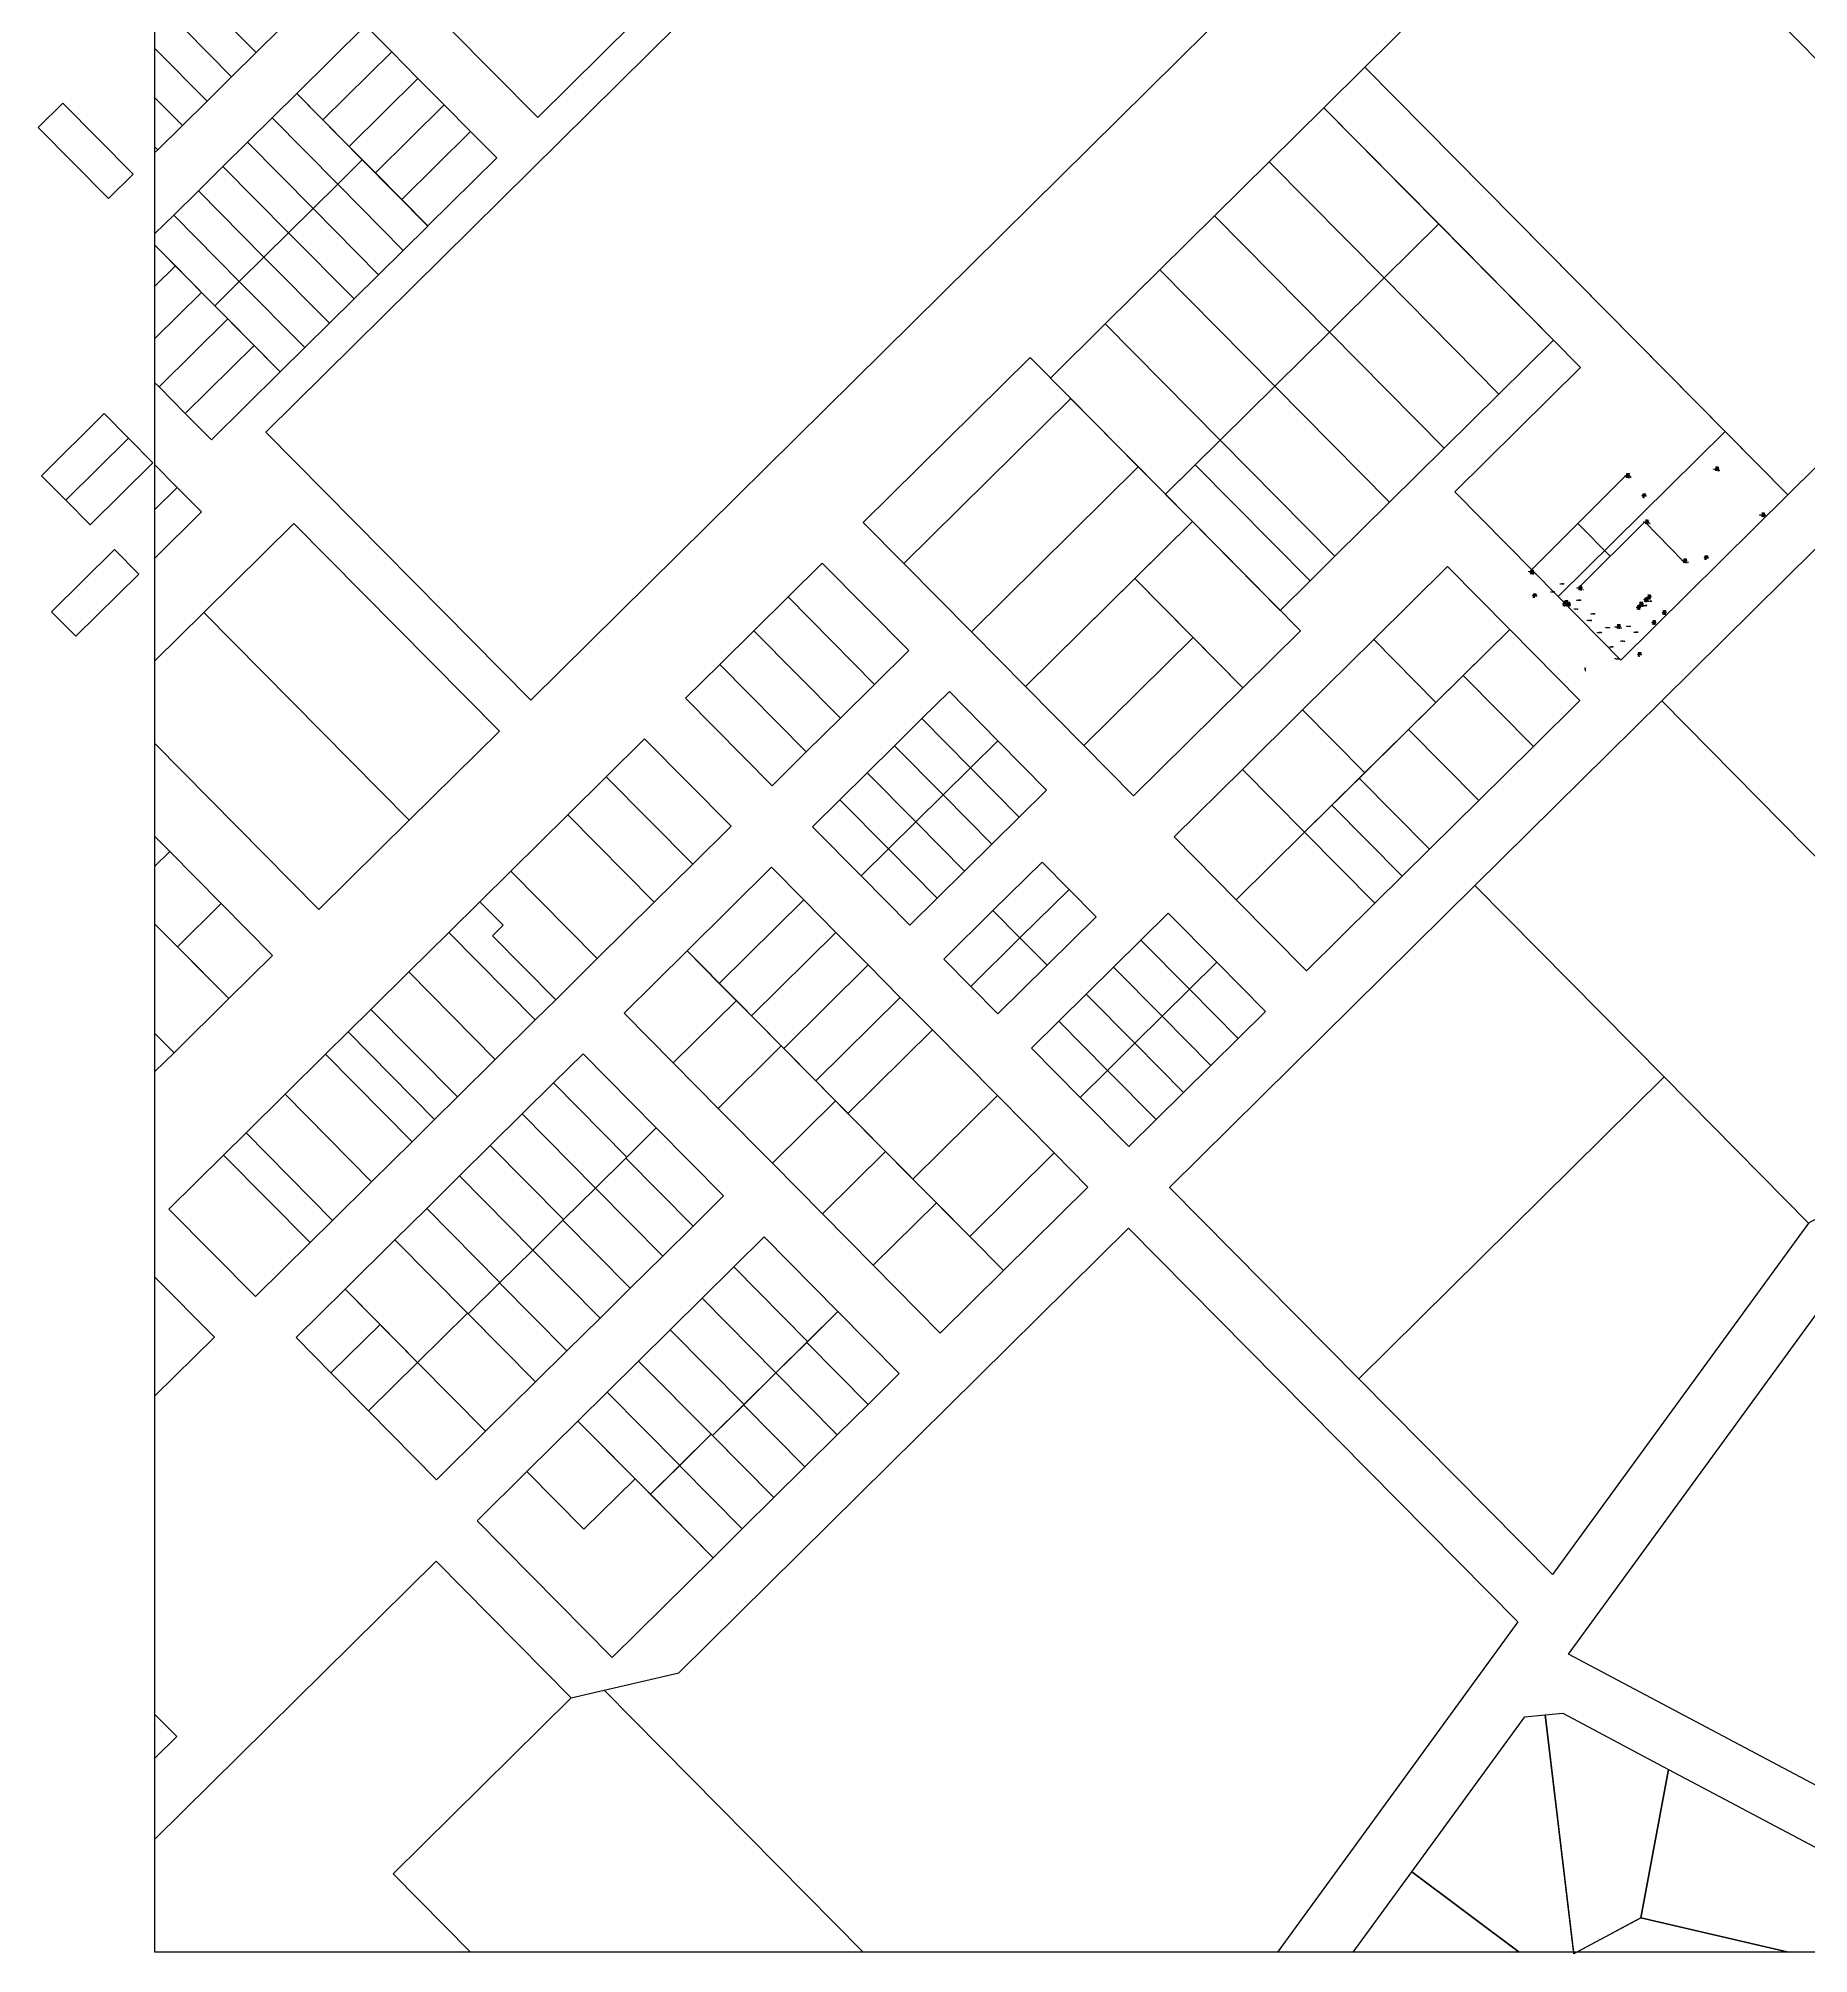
# Model space of a CAD drawing. Header units: metres. Extents: x 5594974 to 5596329, y 6967237 to 6968572.
# Drawn here: x 5595471.2 to 5595931.7, y 6967729.3 to 6968227.6 of the extents above; entities that cross this region are included whole.
import ezdxf

# ---------------------------------------------------------------- set-up
doc = ezdxf.new("R2010")
doc.units = ezdxf.units.M
for name, color, linetype in [('Pto_Ejes', 140, 'Continuous'), ('Pto_Esquineros', 1, 'Continuous'), ('Pto_TN', 1, 'Continuous'), ('V-NODE', 1, 'Continuous'), ('V-NODE-TEXT', 11, 'Continuous'), ('ZZ_Accesos', 1, 'Continuous'), ('zz_catastro_fontana', 7, 'Continuous')]:
    doc.layers.add(name, color=color, linetype=linetype)
doc.styles.get("Standard").update_dxf_attribs({"font": 'simplex.shx'})

# ---------------------------------------------------------------- blocks, each defined once
blk = doc.blocks.new('*U7')
at = {"color": 0, "linetype": 'ByBlock', "lineweight": -2, "transparency": 16777216}
for p, q in [((-0.7, -0.7), (0.7, 0.7)), ((-0.7, 0.7), (0.7, -0.7))]:
    blk.add_line(p, q, dxfattribs=at)

msp = doc.modelspace()

# ---------------------------------------------------------------- linework, layer by layer
at = {"layer": 'ZZ_Accesos'}
msp.add_lwpolyline([(5595501.56, 6968417.01), (5596284.31, 6968417.01), (5596284.31, 6967729.72), (5595501.56, 6967729.72)], close=True, dxfattribs=at)
at = {"layer": 'ZZ_Accesos', "flags": 128}
for points, elevation in [([(5595884.12, 6968113.85), (5595859.19, 6968088.88)], 50.45), ([(5595871.65, 6968101.36), (5595880.12, 6968092.84)], 50.45), ([(5595871.78, 6968084.57), (5595889.09, 6968101.76)], 50.67), ([(5595899.01, 6968091.66), (5595889.09, 6968101.76)], 50.45)]:
    msp.add_lwpolyline(points, dxfattribs=dict(at, elevation=elevation))
at = {"layer": 'zz_catastro_fontana'}
for points in [[(5595599.3, 6968055.43), (5595530.39, 6968125.11), (5595782.83, 6968374.76), (5595851.74, 6968305.08), (5595599.3, 6968055.43)], [(5595876.71, 6968279.84), (5595986.75, 6968168.56), (5595926.31, 6968108.79), (5595816.27, 6968220.07), (5595876.71, 6968279.84)], [(5595600.3, 6968274.41), (5595634.4, 6968239.93), (5595601.11, 6968207.01), (5595567.01, 6968241.49), (5595600.3, 6968274.41)], [(5595509.62, 6968242.4), (5595516.02, 6968248.73), (5595534.3, 6968230.24), (5595527.9, 6968223.91), (5595509.62, 6968242.4)], [(5595503.22, 6968236.07), (5595509.62, 6968242.4), (5595527.9, 6968223.91), (5595521.5, 6968217.58), (5595503.22, 6968236.07)], [(5595538.45, 6968213.25), (5595556.34, 6968230.94), (5595563.16, 6968224.05), (5595545.27, 6968206.36), (5595538.45, 6968213.25)], [(5595545.27, 6968206.36), (5595563.16, 6968224.05), (5595569.98, 6968217.15), (5595552.09, 6968199.46), (5595545.27, 6968206.36)], [(5595866.54, 6968082.38), (5595839.65, 6968109.58), (5595872.4, 6968141.97), (5595805.6, 6968209.52), (5595816.27, 6968220.07), (5595909.96, 6968125.32), (5595866.54, 6968082.38)], [(5595552.09, 6968199.46), (5595569.98, 6968217.15), (5595576.8, 6968210.25), (5595558.91, 6968192.56), (5595552.09, 6968199.46)], [(5595471.22, 6968204.43), (5595477.62, 6968210.76), (5595495.9, 6968192.27), (5595489.5, 6968185.94), (5595471.22, 6968204.43)], [(5595532.05, 6968206.92), (5595538.45, 6968213.25), (5595555.5, 6968196), (5595549.1, 6968189.67), (5595532.05, 6968206.92)], [(5595558.91, 6968192.56), (5595576.8, 6968210.25), (5595583.63, 6968203.36), (5595565.74, 6968185.66), (5595558.91, 6968192.56)], [(5595805.6, 6968209.52), (5595835.49, 6968179.3), (5595821.27, 6968165.24), (5595791.38, 6968195.46), (5595805.6, 6968209.52)], [(5595525.65, 6968200.59), (5595532.05, 6968206.92), (5595549.1, 6968189.67), (5595542.7, 6968183.35), (5595525.65, 6968200.59)], [(5595519.25, 6968194.26), (5595525.65, 6968200.59), (5595542.7, 6968183.35), (5595536.3, 6968177.02), (5595519.25, 6968194.26)], [(5595565.74, 6968185.66), (5595583.63, 6968203.36), (5595590.45, 6968196.46), (5595572.56, 6968178.77), (5595565.74, 6968185.66)], [(5595512.85, 6968187.93), (5595519.25, 6968194.26), (5595536.3, 6968177.02), (5595529.9, 6968170.69), (5595512.85, 6968187.93)], [(5595549.1, 6968189.67), (5595555.5, 6968196), (5595572.55, 6968178.76), (5595566.15, 6968172.43), (5595549.1, 6968189.67)], [(5595791.38, 6968195.46), (5595821.27, 6968165.24), (5595807.05, 6968151.18), (5595777.16, 6968181.4), (5595791.38, 6968195.46)], [(5595542.7, 6968183.35), (5595549.1, 6968189.67), (5595566.15, 6968172.43), (5595559.75, 6968166.1), (5595542.7, 6968183.35)], [(5595506.45, 6968181.6), (5595512.85, 6968187.93), (5595529.9, 6968170.69), (5595523.5, 6968164.36), (5595506.45, 6968181.6)], [(5595536.3, 6968177.02), (5595542.7, 6968183.35), (5595559.75, 6968166.1), (5595553.35, 6968159.78), (5595536.3, 6968177.02)], [(5595777.16, 6968181.4), (5595807.05, 6968151.18), (5595792.82, 6968137.11), (5595762.94, 6968167.33), (5595777.16, 6968181.4)], [(5595835.49, 6968179.3), (5595865.37, 6968149.08), (5595851.15, 6968135.02), (5595821.27, 6968165.24), (5595835.49, 6968179.3)], [(5595529.9, 6968170.69), (5595536.3, 6968177.02), (5595553.35, 6968159.78), (5595546.95, 6968153.45), (5595529.9, 6968170.69)], [(5595523.5, 6968164.36), (5595529.9, 6968170.69), (5595546.95, 6968153.45), (5595540.55, 6968147.12), (5595523.5, 6968164.36)], [(5595517.1, 6968158.03), (5595523.5, 6968164.36), (5595540.55, 6968147.12), (5595534.15, 6968140.79), (5595517.1, 6968158.03)], [(5595762.94, 6968167.33), (5595792.82, 6968137.11), (5595778.6, 6968123.05), (5595748.72, 6968153.27), (5595762.94, 6968167.33)], [(5595821.27, 6968165.24), (5595851.15, 6968135.02), (5595836.93, 6968120.96), (5595807.05, 6968151.18), (5595821.27, 6968165.24)], [(5595502.62, 6968136.89), (5595520.51, 6968154.58), (5595527.33, 6968147.69), (5595509.44, 6968130), (5595502.62, 6968136.89)], [(5596053.55, 6968101.01), (5595949.69, 6967998.3), (5595893.49, 6968055.24), (5595997.3, 6968157.9), (5596053.55, 6968101.01)], [(5595748.72, 6968153.27), (5595778.6, 6968123.05), (5595764.38, 6968108.99), (5595734.5, 6968139.21), (5595748.72, 6968153.27)], [(5595807.05, 6968151.18), (5595836.93, 6968120.96), (5595822.71, 6968106.9), (5595792.82, 6968137.11), (5595807.05, 6968151.18)], [(5595509.44, 6968130), (5595527.33, 6968147.69), (5595534.15, 6968140.79), (5595516.26, 6968123.1), (5595509.44, 6968130)], [(5595729.23, 6968144.54), (5595739.77, 6968133.87), (5595696.35, 6968090.93), (5595685.8, 6968101.6), (5595729.23, 6968144.54)], [(5595792.82, 6968137.11), (5595822.71, 6968106.9), (5595808.49, 6968092.83), (5595778.6, 6968123.05), (5595792.82, 6968137.11)], [(5595472.02, 6968113.8), (5595488.37, 6968129.97), (5595494.7, 6968123.57), (5595478.35, 6968107.4), (5595472.02, 6968113.8)], [(5595739.77, 6968133.87), (5595757.35, 6968116.1), (5595713.93, 6968073.16), (5595696.35, 6968090.93), (5595739.77, 6968133.87)], [(5595909.96, 6968125.32), (5595926.31, 6968108.79), (5595882.89, 6968065.85), (5595866.54, 6968082.38), (5595909.96, 6968125.32)], [(5595478.35, 6968107.4), (5595494.7, 6968123.57), (5595501.03, 6968117.17), (5595484.67, 6968101), (5595478.35, 6968107.4)], [(5595778.6, 6968123.05), (5595808.49, 6968092.83), (5595802.02, 6968086.43), (5595772.13, 6968116.65), (5595778.6, 6968123.05)], [(5595727.99, 6968058.94), (5595713.93, 6968073.16), (5595757.35, 6968116.1), (5595771.41, 6968101.88), (5595727.99, 6968058.94)], [(5595772.13, 6968116.65), (5595802.02, 6968086.43), (5595794.27, 6968078.77), (5595764.38, 6968108.99), (5595772.13, 6968116.65)], [(5595591.15, 6968047.37), (5595567.69, 6968024.17), (5595514.25, 6968078.21), (5595537.71, 6968101.41), (5595591.15, 6968047.37)], [(5595784.56, 6968058.62), (5595756.43, 6968087.06), (5595771.41, 6968101.88), (5595799.54, 6968073.44), (5595784.56, 6968058.62)], [(5595474.65, 6968078.43), (5595491, 6968094.6), (5595497.33, 6968088.2), (5595480.98, 6968072.03), (5595474.65, 6968078.43)], [(5595675.14, 6968091.05), (5595697.64, 6968068.3), (5595688.75, 6968059.51), (5595666.25, 6968082.26), (5595675.14, 6968091.05)], [(5595837.77, 6968090.14), (5595853.94, 6968073.79), (5595834.74, 6968054.81), (5595818.57, 6968071.16), (5595837.77, 6968090.14)], [(5595756.43, 6968087.06), (5595771.62, 6968071.7), (5595743.18, 6968043.58), (5595727.99, 6968058.94), (5595756.43, 6968087.06)], [(5595666.25, 6968082.26), (5595688.75, 6968059.51), (5595679.86, 6968050.72), (5595657.36, 6968073.47), (5595666.25, 6968082.26)], [(5595657.36, 6968073.47), (5595679.86, 6968050.72), (5595670.97, 6968041.93), (5595648.47, 6968064.68), (5595657.36, 6968073.47)], [(5595771.62, 6968071.7), (5595784.56, 6968058.62), (5595756.12, 6968030.49), (5595743.18, 6968043.58), (5595771.62, 6968071.7)], [(5595818.57, 6968071.16), (5595834.74, 6968054.81), (5595816.26, 6968036.52), (5595800.08, 6968052.88), (5595818.57, 6968071.16)], [(5595860.14, 6968043.35), (5595841.85, 6968061.84), (5595853.94, 6968073.79), (5595872.22, 6968055.3), (5595860.14, 6968043.35)], [(5595648.47, 6968064.68), (5595670.97, 6968041.93), (5595662.09, 6968033.14), (5595639.59, 6968055.89), (5595648.47, 6968064.68)], [(5595845.92, 6968029.29), (5595827.63, 6968047.77), (5595841.85, 6968061.84), (5595860.14, 6968043.35), (5595845.92, 6968029.29)], [(5595708.19, 6968057.63), (5595720.84, 6968044.83), (5595713.73, 6968037.8), (5595701.07, 6968050.6), (5595708.19, 6968057.63)], [(5595893.49, 6968055.24), (5595949.69, 6967998.3), (5595994.05, 6967953.44), (5595931.68, 6967919.39), (5595894.1, 6967957.39), (5595844.88, 6968007.17), (5595893.49, 6968055.24)], [(5595701.07, 6968050.6), (5595713.73, 6968037.8), (5595706.62, 6968030.77), (5595693.96, 6968043.57), (5595701.07, 6968050.6)], [(5595800.08, 6968052.88), (5595816.26, 6968036.52), (5595800.61, 6968021.05), (5595784.44, 6968037.41), (5595800.08, 6968052.88)], [(5595618.94, 6968035.47), (5595628.92, 6968045.35), (5595651.42, 6968022.59), (5595641.44, 6968012.72), (5595618.94, 6968035.47)], [(5595720.84, 6968044.83), (5595733.5, 6968032.03), (5595726.39, 6968025), (5595713.73, 6968037.8), (5595720.84, 6968044.83)], [(5595833.12, 6968016.63), (5595814.83, 6968035.12), (5595827.63, 6968047.77), (5595845.92, 6968029.29), (5595833.12, 6968016.63)], [(5595693.96, 6968043.57), (5595706.62, 6968030.77), (5595699.51, 6968023.74), (5595686.85, 6968036.54), (5595693.96, 6968043.57)], [(5595608.95, 6968025.59), (5595618.94, 6968035.47), (5595641.44, 6968012.72), (5595631.45, 6968002.84), (5595608.95, 6968025.59)], [(5595686.85, 6968036.54), (5595699.51, 6968023.74), (5595692.4, 6968016.71), (5595679.74, 6968029.51), (5595686.85, 6968036.54)], [(5595713.73, 6968037.8), (5595726.39, 6968025), (5595719.28, 6968017.97), (5595706.62, 6968030.77), (5595713.73, 6968037.8)], [(5595784.44, 6968037.41), (5595800.61, 6968021.05), (5595782.84, 6968003.48), (5595766.67, 6968019.83), (5595784.44, 6968037.41)], [(5595814.83, 6968035.12), (5595833.12, 6968016.63), (5595826.01, 6968009.6), (5595807.72, 6968028.09), (5595814.83, 6968035.12)], [(5595679.74, 6968029.51), (5595692.4, 6968016.71), (5595685.29, 6968009.68), (5595672.63, 6968022.47), (5595679.74, 6968029.51)], [(5595706.62, 6968030.77), (5595719.28, 6968017.97), (5595712.17, 6968010.94), (5595699.51, 6968023.74), (5595706.62, 6968030.77)], [(5595594.11, 6968010.93), (5595608.95, 6968025.59), (5595631.45, 6968002.84), (5595616.62, 6967988.17), (5595594.11, 6968010.93)], [(5595807.72, 6968028.09), (5595826.01, 6968009.6), (5595818.9, 6968002.57), (5595800.61, 6968021.05), (5595807.72, 6968028.09)], [(5595699.51, 6968023.74), (5595712.17, 6968010.94), (5595705.06, 6968003.91), (5595692.4, 6968016.71), (5595699.51, 6968023.74)], [(5595801.12, 6967984.99), (5595782.84, 6968003.48), (5595800.61, 6968021.05), (5595818.9, 6968002.57), (5595801.12, 6967984.99)], [(5595692.4, 6968016.71), (5595705.06, 6968003.91), (5595697.95, 6967996.88), (5595685.29, 6968009.68), (5595692.4, 6968016.71)], [(5595605.81, 6967977.49), (5595589.35, 6967994.12), (5595592.13, 6967996.87), (5595586.08, 6968002.98), (5595594.11, 6968010.93), (5595616.62, 6967988.17), (5595605.81, 6967977.49)], [(5595661.97, 6968011.93), (5595670.34, 6968003.47), (5595648.36, 6967981.74), (5595640, 6967990.2), (5595661.97, 6968011.93)], [(5595732.33, 6968013.3), (5595739.37, 6968006.19), (5595726.57, 6967993.54), (5595719.54, 6968000.65), (5595732.33, 6968013.3)], [(5595739.37, 6968006.19), (5595746.4, 6967999.08), (5595733.6, 6967986.43), (5595726.57, 6967993.54), (5595739.37, 6968006.19)], [(5595894.1, 6967957.39), (5595814.67, 6967878.85), (5595765.45, 6967928.62), (5595844.88, 6968007.17), (5595894.1, 6967957.39)], [(5595507.4, 6967991.27), (5595518.77, 6968002.52), (5595532.13, 6967989.01), (5595520.76, 6967977.76), (5595507.4, 6967991.27)], [(5595600.48, 6967972.21), (5595577.97, 6967994.96), (5595586.08, 6968002.98), (5595592.13, 6967996.87), (5595589.35, 6967994.12), (5595605.81, 6967977.49), (5595600.48, 6967972.21)], [(5595670.34, 6968003.47), (5595678.7, 6967995), (5595656.73, 6967973.28), (5595648.36, 6967981.74), (5595670.34, 6968003.47)], [(5595719.54, 6968000.65), (5595726.57, 6967993.54), (5595713.77, 6967980.88), (5595706.74, 6967987.99), (5595719.54, 6968000.65)], [(5595765.14, 6968000.04), (5595777.8, 6967987.24), (5595770.69, 6967980.21), (5595758.03, 6967993.01), (5595765.14, 6968000.04)], [(5595567.59, 6967984.7), (5595577.97, 6967994.96), (5595600.48, 6967972.21), (5595590.09, 6967961.95), (5595567.59, 6967984.7)], [(5595678.7, 6967995), (5595687.07, 6967986.54), (5595665.1, 6967964.82), (5595656.73, 6967973.28), (5595678.7, 6967995)], [(5595652.79, 6967977.26), (5595636.37, 6967961.02), (5595623.57, 6967973.96), (5595640, 6967990.2), (5595652.79, 6967977.26)], [(5595726.57, 6967993.54), (5595733.6, 6967986.43), (5595720.8, 6967973.77), (5595713.77, 6967980.88), (5595726.57, 6967993.54)], [(5595758.03, 6967993.01), (5595770.69, 6967980.21), (5595763.58, 6967973.18), (5595750.92, 6967985.98), (5595758.03, 6967993.01)], [(5595557.75, 6967974.96), (5595567.59, 6967984.7), (5595590.09, 6967961.95), (5595580.25, 6967952.21), (5595557.75, 6967974.96)], [(5595687.07, 6967986.54), (5595695.44, 6967978.08), (5595673.47, 6967956.35), (5595665.1, 6967964.82), (5595687.07, 6967986.54)], [(5595750.92, 6967985.98), (5595763.58, 6967973.18), (5595756.47, 6967966.15), (5595743.81, 6967978.94), (5595750.92, 6967985.98)], [(5595777.8, 6967987.24), (5595790.45, 6967974.44), (5595783.34, 6967967.41), (5595770.69, 6967980.21), (5595777.8, 6967987.24)], [(5595770.69, 6967980.21), (5595783.34, 6967967.41), (5595776.23, 6967960.38), (5595763.58, 6967973.18), (5595770.69, 6967980.21)], [(5595551.81, 6967969.09), (5595557.75, 6967974.96), (5595580.25, 6967952.21), (5595574.31, 6967946.34), (5595551.81, 6967969.09)], [(5595664.47, 6967965.46), (5595648.04, 6967949.21), (5595636.37, 6967961.02), (5595652.79, 6967977.26), (5595664.47, 6967965.46)], [(5595695.44, 6967978.08), (5595703.81, 6967969.62), (5595681.83, 6967947.89), (5595673.47, 6967956.35), (5595695.44, 6967978.08)], [(5595743.81, 6967978.94), (5595756.47, 6967966.15), (5595749.36, 6967959.11), (5595736.7, 6967971.91), (5595743.81, 6967978.94)], [(5595703.81, 6967969.62), (5595720.68, 6967952.56), (5595698.71, 6967930.83), (5595681.83, 6967947.89), (5595703.81, 6967969.62)], [(5595736.7, 6967971.91), (5595749.36, 6967959.11), (5595742.25, 6967952.08), (5595729.59, 6967964.88), (5595736.7, 6967971.91)], [(5595763.58, 6967973.18), (5595776.23, 6967960.38), (5595769.12, 6967953.35), (5595756.47, 6967966.15), (5595763.58, 6967973.18)], [(5595545.94, 6967963.29), (5595551.81, 6967969.09), (5595574.31, 6967946.34), (5595568.44, 6967940.53), (5595545.94, 6967963.29)], [(5595678.6, 6967951.16), (5595662.18, 6967934.92), (5595648.04, 6967949.21), (5595664.47, 6967965.46), (5595678.6, 6967951.16)], [(5595756.47, 6967966.15), (5595769.12, 6967953.35), (5595762.01, 6967946.31), (5595749.36, 6967959.11), (5595756.47, 6967966.15)], [(5595535.42, 6967952.88), (5595545.94, 6967963.29), (5595568.44, 6967940.53), (5595557.92, 6967930.13), (5595535.42, 6967952.88)], [(5595605.23, 6967955.82), (5595612.91, 6967963.41), (5595631.96, 6967944.14), (5595624.28, 6967936.55), (5595605.23, 6967955.82)], [(5595605.23, 6967955.82), (5595624.28, 6967936.55), (5595616.14, 6967928.49), (5595597.09, 6967947.76), (5595605.23, 6967955.82)], [(5595749.36, 6967959.11), (5595762.01, 6967946.31), (5595754.9, 6967939.28), (5595742.25, 6967952.08), (5595749.36, 6967959.11)], [(5595931.68, 6967919.39), (5595865.04, 6967827.91), (5595814.67, 6967878.85), (5595894.1, 6967957.39), (5595931.68, 6967919.39)], [(5595525.25, 6967942.83), (5595535.42, 6967952.88), (5595557.92, 6967930.13), (5595547.75, 6967920.07), (5595525.25, 6967942.83)], [(5595675.18, 6967921.77), (5595662.18, 6967934.92), (5595678.6, 6967951.16), (5595691.61, 6967938.01), (5595675.18, 6967921.77)], [(5595720.68, 6967952.56), (5595735.45, 6967937.62), (5595713.48, 6967915.9), (5595698.71, 6967930.83), (5595720.68, 6967952.56)], [(5595597.09, 6967947.76), (5595616.14, 6967928.49), (5595607.82, 6967920.27), (5595588.77, 6967939.54), (5595597.09, 6967947.76)], [(5595519.42, 6967937.06), (5595525.25, 6967942.83), (5595547.75, 6967920.07), (5595541.92, 6967914.31), (5595519.42, 6967937.06)], [(5595631.96, 6967944.14), (5595649.47, 6967926.44), (5595641.54, 6967918.6), (5595624.03, 6967936.3), (5595631.96, 6967944.14)], [(5595505.2, 6967923), (5595519.42, 6967937.06), (5595541.92, 6967914.31), (5595527.7, 6967900.24), (5595505.2, 6967923)], [(5595588.77, 6967939.54), (5595607.82, 6967920.27), (5595599.82, 6967912.36), (5595580.77, 6967931.63), (5595588.77, 6967939.54)], [(5595624.03, 6967936.3), (5595641.54, 6967918.6), (5595633.65, 6967910.79), (5595616.14, 6967928.49), (5595624.03, 6967936.3)], [(5595704.83, 6967924.64), (5595688.4, 6967908.4), (5595675.18, 6967921.77), (5595691.61, 6967938.01), (5595704.83, 6967924.64)], [(5595735.45, 6967937.62), (5595744.24, 6967928.74), (5595722.27, 6967907.01), (5595713.48, 6967915.9), (5595735.45, 6967937.62)], [(5595580.77, 6967931.63), (5595599.82, 6967912.36), (5595591.29, 6967903.92), (5595572.24, 6967923.19), (5595580.77, 6967931.63)], [(5595616.14, 6967928.49), (5595633.65, 6967910.79), (5595625.19, 6967902.42), (5595607.68, 6967920.13), (5595616.14, 6967928.49)], [(5595572.24, 6967923.19), (5595591.29, 6967903.92), (5595583.04, 6967895.76), (5595563.99, 6967915.03), (5595572.24, 6967923.19)], [(5595607.68, 6967920.13), (5595625.19, 6967902.42), (5595617.33, 6967894.65), (5595599.82, 6967912.36), (5595607.68, 6967920.13)], [(5595704.83, 6967924.64), (5595722.27, 6967907.01), (5595705.84, 6967890.77), (5595688.4, 6967908.4), (5595704.83, 6967924.64)], [(5595551.01, 6967902.2), (5595563.99, 6967915.03), (5595582.87, 6967895.94), (5595569.89, 6967883.11), (5595551.01, 6967902.2)], [(5595660.02, 6967915.77), (5595679.21, 6967896.36), (5595671.32, 6967888.55), (5595652.13, 6967907.96), (5595660.02, 6967915.77)], [(5595599.82, 6967912.36), (5595617.33, 6967894.65), (5595608.73, 6967886.14), (5595591.22, 6967903.85), (5595599.82, 6967912.36)], [(5595652.13, 6967907.96), (5595671.32, 6967888.55), (5595663.07, 6967880.4), (5595643.88, 6967899.81), (5595652.13, 6967907.96)], [(5595551.01, 6967902.2), (5595560.11, 6967893), (5595547.35, 6967880.38), (5595538.25, 6967889.58), (5595551.01, 6967902.2)], [(5595591.22, 6967903.85), (5595608.73, 6967886.14), (5595600.55, 6967878.06), (5595583.04, 6967895.76), (5595591.22, 6967903.85)], [(5595643.88, 6967899.81), (5595663.07, 6967880.4), (5595654.79, 6967872.21), (5595635.59, 6967891.62), (5595643.88, 6967899.81)], [(5595869.23, 6967807.19), (5595939.89, 6967904.18), (5595960.01, 6967889.52), (5595994.53, 6967793.72), (5595972.59, 6967752.38), (5595869.23, 6967807.19)], [(5595600.55, 6967878.06), (5595587.58, 6967865.23), (5595569.89, 6967883.11), (5595582.87, 6967895.94), (5595600.55, 6967878.06)], [(5595679.21, 6967896.36), (5595695.18, 6967880.22), (5595687.07, 6967872.2), (5595671.11, 6967888.34), (5595679.21, 6967896.36)], [(5595560.11, 6967893), (5595569.89, 6967883.11), (5595557.13, 6967870.49), (5595547.35, 6967880.38), (5595560.11, 6967893)], [(5595635.59, 6967891.62), (5595654.79, 6967872.21), (5595646.58, 6967864.08), (5595627.38, 6967883.49), (5595635.59, 6967891.62)], [(5595671.11, 6967888.34), (5595687.07, 6967872.2), (5595679.04, 6967864.26), (5595663.07, 6967880.4), (5595671.11, 6967888.34)], [(5595557.13, 6967870.49), (5595569.89, 6967883.11), (5595587.58, 6967865.23), (5595574.81, 6967852.6), (5595557.13, 6967870.49)], [(5595627.38, 6967883.49), (5595646.23, 6967864.44), (5595638.05, 6967856.35), (5595619.2, 6967875.41), (5595627.38, 6967883.49)], [(5595663.07, 6967880.4), (5595679.04, 6967864.26), (5595670.61, 6967855.92), (5595654.65, 6967872.06), (5595663.07, 6967880.4)], [(5595619.2, 6967875.41), (5595638.05, 6967856.35), (5595630.44, 6967848.83), (5595611.6, 6967867.88), (5595619.2, 6967875.41)], [(5595654.65, 6967872.06), (5595670.61, 6967855.92), (5595662.54, 6967847.94), (5595646.58, 6967864.08), (5595654.65, 6967872.06)], [(5595611.6, 6967867.88), (5595626.43, 6967852.88), (5595613.14, 6967839.73), (5595598.3, 6967854.74), (5595611.6, 6967867.88)], [(5595662.54, 6967847.94), (5595654.29, 6967839.79), (5595637.98, 6967856.28), (5595646.23, 6967864.44), (5595662.54, 6967847.94)], [(5595654.29, 6967839.79), (5595646.75, 6967832.33), (5595630.44, 6967848.83), (5595637.98, 6967856.28), (5595654.29, 6967839.79)], [(5595646.75, 6967832.33), (5595620.52, 6967806.39), (5595585.36, 6967841.94), (5595598.3, 6967854.74), (5595613.14, 6967839.73), (5595626.43, 6967852.88), (5595646.75, 6967832.33)], [(5595895.29, 6967777.22), (5595888.06, 6967738.62), (5595870.59, 6967729.3), (5595863.21, 6967791.42), (5595867.73, 6967791.84), (5595895.29, 6967777.22)]]:
    msp.add_lwpolyline(points, close=True, dxfattribs=at)
for points in [[(5595501.56, 6968234.43), (5595503.22, 6968236.07), (5595521.5, 6968217.58), (5595515.1, 6968211.25), (5595501.56, 6968224.95)], [(5595501.56, 6968224.95), (5595515.1, 6968211.25), (5595508.7, 6968204.93), (5595501.56, 6968212.15)], [(5595501.56, 6968212.15), (5595508.7, 6968204.93), (5595502.3, 6968198.6), (5595501.56, 6968199.35)], [(5595501.56, 6968199.35), (5595502.3, 6968198.6), (5595501.56, 6968197.86)], [(5595501.56, 6968176.77), (5595506.45, 6968181.6), (5595523.5, 6968164.36), (5595517.1, 6968158.03), (5595501.56, 6968173.75)], [(5595501.56, 6968173.75), (5595506.87, 6968168.38), (5595501.56, 6968163.13)], [(5595501.56, 6968163.13), (5595506.87, 6968168.38), (5595513.69, 6968161.48), (5595501.56, 6968149.48)], [(5595501.56, 6968149.48), (5595513.69, 6968161.48), (5595520.51, 6968154.58), (5595502.62, 6968136.89), (5595501.56, 6968137.97)], [(5595501.56, 6968116.63), (5595507.36, 6968110.77), (5595501.56, 6968105.04)], [(5595501.56, 6968105.04), (5595507.36, 6968110.77), (5595513.68, 6968104.37), (5595501.56, 6968092.38)], [(5595501.56, 6968065.66), (5595514.25, 6968078.21), (5595567.69, 6968024.17), (5595544.22, 6968000.97), (5595501.56, 6968044.1)], [(5595501.56, 6968019.93), (5595505.41, 6968016.03), (5595501.56, 6968012.22)], [(5595501.56, 6968012.22), (5595505.41, 6968016.03), (5595518.77, 6968002.52), (5595507.4, 6967991.27), (5595501.56, 6967997.17)], [(5595501.56, 6967997.17), (5595520.76, 6967977.76), (5595506.54, 6967963.7), (5595501.56, 6967968.73)], [(5595501.56, 6967968.73), (5595506.54, 6967963.7), (5595501.56, 6967958.78)], [(5595685.77, 6967729.72), (5595618.42, 6967797.83), (5595637.82, 6967802.4), (5595754.78, 6967918.07), (5595856.1, 6967815.62), (5595793.51, 6967729.72)], [(5595501.56, 6967905.34), (5595517.04, 6967889.7), (5595501.56, 6967874.39)], [(5595501.56, 6967759.07), (5595574.69, 6967831.39), (5595609.83, 6967795.83), (5595563.55, 6967750.06), (5595583.67, 6967729.72)], [(5595583.67, 6967729.72), (5595563.55, 6967750.06), (5595609.83, 6967795.83), (5595609.85, 6967795.84), (5595618.42, 6967797.83), (5595685.77, 6967729.72)], [(5595501.56, 6967791.57), (5595507.26, 6967785.8), (5595501.56, 6967780.16)], [(5595856.43, 6967729.72), (5595828.46, 6967750.57), (5595857.86, 6967790.91), (5595863.21, 6967791.42), (5595870.54, 6967729.72)], [(5595926.48, 6967729.72), (5595888.06, 6967738.62), (5595895.29, 6967777.22), (5595971.54, 6967736.79), (5595974.49, 6967729.72)], [(5595813.27, 6967729.72), (5595828.46, 6967750.57), (5595856.43, 6967729.72)], [(5595871.36, 6967729.72), (5595888.06, 6967738.62), (5595926.48, 6967729.72)]]:
    msp.add_lwpolyline(points, dxfattribs=at)

# ---------------------------------------------------------------- block references
at = {"layer": 'Pto_Ejes', "xscale": 0.06, "yscale": 0.06, "zscale": 0.06, "rotation": 92.00000000000001}
for p in [(5595873.57, 6968063.81, 50.92), (5595873.57, 6968063.81, 55.01)]:
    msp.add_blockref('*U7', p, dxfattribs=at)
at = {"layer": 'Pto_Esquineros', "xscale": 0.05, "yscale": 0.05, "zscale": 0.05}
for p in [(5595907.23, 6968115.51, 50.34), (5595907.23, 6968115.51, 54.43), (5595884.24, 6968113.79, 50.11), (5595884.24, 6968113.79, 54.2), (5595889.09, 6968101.76, 50.19), (5595889.09, 6968101.76, 54.29), (5595919.34, 6968103.55, 50.25), (5595919.34, 6968103.55, 54.35), (5595899.06, 6968091.66, 50.3), (5595899.06, 6968091.66, 54.39), (5595859.19, 6968088.88, 50.91), (5595859.19, 6968088.88, 55.01), (5595871.78, 6968084.57, 50.67), (5595871.78, 6968084.57, 54.76), (5595881.67, 6968074.45, 50.39), (5595881.67, 6968074.45, 54.49), (5595881.69, 6968066.17, 50.78), (5595881.69, 6968066.17, 54.88)]:
    msp.add_blockref('*U7', p, dxfattribs=at)
at = {"layer": 'Pto_TN', "xscale": 0.06, "yscale": 0.06, "zscale": 0.06}
for p in [(5595867.23, 6968085.65, 50.95), (5595867.23, 6968085.65, 55.05), (5595864.81, 6968083.57, 50.99), (5595864.81, 6968083.57, 55.09), (5595868.11, 6968081.1, 51.01), (5595868.11, 6968081.1, 55.1), (5595871.62, 6968081.4, 50.69), (5595871.62, 6968081.4, 54.79), (5595870.88, 6968079.1, 50.7), (5595870.88, 6968079.1, 54.79), (5595874.37, 6968076.14, 50.48), (5595874.37, 6968076.14, 54.57), (5595875.3, 6968077.87, 50.34), (5595875.3, 6968077.87, 54.44), (5595879.16, 6968074.28, 50.34), (5595879.16, 6968074.28, 54.43), (5595884.55, 6968074.62, 50.36), (5595884.55, 6968074.62, 54.46), (5595876.98, 6968073, 50.55), (5595876.98, 6968073, 54.64), (5595880, 6968069.26, 50.73), (5595880, 6968069.26, 54.82), (5595883.02, 6968070.76, 50.44), (5595883.02, 6968070.76, 54.54), (5595886.46, 6968073.09, 50.38), (5595886.46, 6968073.09, 54.48)]:
    msp.add_blockref('*U7', p, dxfattribs=at)
at = {"layer": 'V-NODE', "xscale": 0.05, "yscale": 0.05, "zscale": 0.05}
for p in [(5595907.3, 6968115.56, 51.23), (5595907.3, 6968115.56, 55.33), (5595884.12, 6968113.85, 50.45), (5595884.12, 6968113.85, 54.55), (5595884.16, 6968113.82, 50.91), (5595884.16, 6968113.82, 55.01), (5595888.39, 6968108.58, 50.11), (5595888.39, 6968108.58, 54.2), (5595889.09, 6968101.77, 50.46), (5595889.09, 6968101.77, 54.55), (5595919.39, 6968103.62, 51.23), (5595919.39, 6968103.62, 55.33), (5595899.01, 6968091.66, 50.45), (5595899.01, 6968091.66, 54.55), (5595904.59, 6968092.45, 50.42), (5595904.59, 6968092.45, 54.52), (5595859.24, 6968088.68, 50.92), (5595859.24, 6968088.68, 55.01), (5595871.75, 6968084.57, 50.92), (5595871.75, 6968084.57, 55.02), (5595859.94, 6968082.58, 51.29), (5595859.94, 6968082.58, 55.39), (5595867.7, 6968080.4, 50.78), (5595867.7, 6968080.4, 54.87), (5595868.13, 6968080.84, 50.95), (5595868.13, 6968080.84, 55.04), (5595868.69, 6968080.34, 50.89), (5595868.69, 6968080.34, 54.98), (5595886.96, 6968079.54, 50.36), (5595886.96, 6968079.54, 54.45), (5595887.56, 6968080.3, 50.91), (5595887.56, 6968080.3, 55), (5595887.63, 6968080.39, 50.38), (5595887.63, 6968080.39, 54.48), (5595888.89, 6968081.53, 50.38), (5595888.89, 6968081.53, 54.48), (5595889.7, 6968082.25, 50.37), (5595889.7, 6968082.25, 54.47), (5595881.73, 6968074.54, 50.95), (5595881.73, 6968074.54, 55.04), (5595890.96, 6968075.59, 50.33), (5595890.96, 6968075.59, 54.42), (5595893.62, 6968078.22, 50.33), (5595893.62, 6968078.22, 54.42), (5595887.22, 6968067.33, 50.83), (5595887.22, 6968067.33, 54.93)]:
    msp.add_blockref('*U7', p, dxfattribs=at)

# ---------------------------------------------------------------- texts
at = {"layer": 'Pto_Ejes', "char_height": 0.15, "attachment_point": 4, "rotation": 275}
for s, insert in [('50.919', (5595873.58, 6968063.73, 50.92)), ('55.014', (5595873.58, 6968063.73, 55.01))]:
    msp.add_mtext(s, dxfattribs=dict(at, insert=insert))
at = {"layer": 'Pto_Esquineros'}
for s, insert, char_height, attachment_point in [('ESQ', (5595906.84, 6968115.51, 50.34), 0.1, 4), ('ESQ', (5595906.84, 6968115.51, 54.43), 0.1, 4), ('50.338', (5595907.73, 6968115.51, 50.34), 0.15, 5), ('54.433', (5595907.73, 6968115.51, 54.43), 0.15, 5), ('ESQ', (5595883.85, 6968113.79, 50.11), 0.1, 4), ('ESQ', (5595883.85, 6968113.79, 54.2), 0.1, 4), ('50.109', (5595884.74, 6968113.79, 50.11), 0.15, 5), ('54.204', (5595884.74, 6968113.79, 54.2), 0.15, 5), ('ESQ', (5595888.7, 6968101.76, 50.19), 0.1, 4), ('ESQ', (5595888.7, 6968101.76, 54.29), 0.1, 4), ('50.194', (5595889.59, 6968101.76, 50.19), 0.15, 5), ('54.289', (5595889.59, 6968101.76, 54.29), 0.15, 5), ('ESQ', (5595918.95, 6968103.55, 50.25), 0.1, 4), ('ESQ', (5595918.95, 6968103.55, 54.35), 0.1, 4), ('50.254', (5595919.84, 6968103.55, 50.25), 0.15, 5), ('54.349', (5595919.84, 6968103.55, 54.35), 0.15, 5), ('ESQ', (5595898.67, 6968091.66, 50.3), 0.1, 4), ('ESQ', (5595898.67, 6968091.66, 54.39), 0.1, 4), ('50.297', (5595899.56, 6968091.66, 50.3), 0.15, 5), ('54.392', (5595899.56, 6968091.66, 54.39), 0.15, 5), ('ESQ', (5595858.8, 6968088.88, 50.91), 0.1, 4), ('ESQ', (5595858.8, 6968088.88, 55.01), 0.1, 4), ('50.912', (5595859.69, 6968088.88, 50.91), 0.15, 5), ('55.007', (5595859.69, 6968088.88, 55.01), 0.15, 5), ('ESQ', (5595871.39, 6968084.57, 50.67), 0.1, 4), ('ESQ', (5595871.39, 6968084.57, 54.76), 0.1, 4), ('50.669', (5595872.28, 6968084.57, 50.67), 0.15, 5), ('54.764', (5595872.28, 6968084.57, 54.76), 0.15, 5), ('ESQ', (5595881.28, 6968074.45, 50.39), 0.1, 4), ('ESQ', (5595881.28, 6968074.45, 54.49), 0.1, 4), ('50.391', (5595882.17, 6968074.45, 50.39), 0.15, 5), ('54.486', (5595882.17, 6968074.45, 54.49), 0.15, 5), ('ESQ', (5595881.3, 6968066.17, 50.78), 0.1, 4), ('ESQ', (5595881.3, 6968066.17, 54.88), 0.1, 4), ('50.780', (5595882.19, 6968066.17, 50.78), 0.15, 5), ('54.875', (5595882.19, 6968066.17, 54.88), 0.15, 5)]:
    msp.add_mtext(s, dxfattribs=dict(at, insert=insert, char_height=char_height, attachment_point=attachment_point))
at = {"layer": 'Pto_TN'}
for s, insert, char_height, attachment_point in [('TN', (5595866.95, 6968085.65, 50.95), 0.1, 4), ('TN', (5595866.95, 6968085.65, 55.05), 0.1, 4), ('50.955', (5595867.73, 6968085.65, 50.95), 0.15, 5), ('55.050', (5595867.73, 6968085.65, 55.05), 0.15, 5), ('TN', (5595864.52, 6968083.57, 50.99), 0.1, 4), ('TN', (5595864.52, 6968083.57, 55.09), 0.1, 4), ('50.990', (5595865.31, 6968083.57, 50.99), 0.15, 5), ('55.085', (5595865.31, 6968083.57, 55.09), 0.15, 5), ('TN', (5595867.83, 6968081.1, 51.01), 0.1, 4), ('TN', (5595867.83, 6968081.1, 55.1), 0.1, 4), ('51.009', (5595868.61, 6968081.1, 51.01), 0.15, 5), ('55.104', (5595868.61, 6968081.1, 55.1), 0.15, 5), ('50.696', (5595871.38, 6968079.1, 50.7), 0.15, 5), ('54.791', (5595871.38, 6968079.1, 54.79), 0.15, 5), ('TN', (5595871.33, 6968081.4, 50.69), 0.1, 4), ('TN', (5595871.33, 6968081.4, 54.79), 0.1, 4), ('50.694', (5595872.12, 6968081.4, 50.69), 0.15, 5), ('54.789', (5595872.12, 6968081.4, 54.79), 0.15, 5), ('TN', (5595870.6, 6968079.1, 50.7), 0.1, 4), ('TN', (5595870.6, 6968079.1, 54.79), 0.1, 4), ('TN', (5595874.08, 6968076.14, 50.48), 0.1, 4), ('TN', (5595874.08, 6968076.14, 54.57), 0.1, 4), ('50.475', (5595874.87, 6968076.14, 50.48), 0.15, 5), ('54.570', (5595874.87, 6968076.14, 54.57), 0.15, 5), ('TN', (5595875.02, 6968077.87, 50.34), 0.1, 4), ('TN', (5595875.02, 6968077.87, 54.44), 0.1, 4), ('50.342', (5595875.8, 6968077.87, 50.34), 0.15, 5), ('54.437', (5595875.8, 6968077.87, 54.44), 0.15, 5), ('TN', (5595878.87, 6968074.28, 50.34), 0.1, 4), ('TN', (5595878.87, 6968074.28, 54.43), 0.1, 4), ('50.338', (5595879.66, 6968074.28, 50.34), 0.15, 5), ('54.433', (5595879.66, 6968074.28, 54.43), 0.15, 5), ('TN', (5595884.27, 6968074.62, 50.36), 0.1, 4), ('TN', (5595884.27, 6968074.62, 54.46), 0.1, 4), ('50.363', (5595885.05, 6968074.62, 50.36), 0.15, 5), ('54.458', (5595885.05, 6968074.62, 54.46), 0.15, 5), ('TN', (5595876.7, 6968073, 50.55), 0.1, 4), ('TN', (5595876.7, 6968073, 54.64), 0.1, 4), ('50.548', (5595877.48, 6968073, 50.55), 0.15, 5), ('54.643', (5595877.48, 6968073, 54.64), 0.15, 5), ('TN', (5595879.71, 6968069.26, 50.73), 0.1, 4), ('TN', (5595879.71, 6968069.26, 54.82), 0.1, 4), ('50.727', (5595880.5, 6968069.26, 50.73), 0.15, 5), ('54.822', (5595880.5, 6968069.26, 54.82), 0.15, 5), ('TN', (5595882.74, 6968070.76, 50.44), 0.1, 4), ('TN', (5595882.74, 6968070.76, 54.54), 0.1, 4), ('50.443', (5595883.52, 6968070.76, 50.44), 0.15, 5), ('54.538', (5595883.52, 6968070.76, 54.54), 0.15, 5), ('TN', (5595886.17, 6968073.09, 50.38), 0.1, 4), ('TN', (5595886.17, 6968073.09, 54.48), 0.1, 4), ('50.380', (5595886.96, 6968073.09, 50.38), 0.15, 5), ('54.475', (5595886.96, 6968073.09, 54.48), 0.15, 5)]:
    msp.add_mtext(s, dxfattribs=dict(at, insert=insert, char_height=char_height, attachment_point=attachment_point))
at = {"layer": 'V-NODE-TEXT', "char_height": 0.25}
for s, insert, attachment_point in [('187', (5595884.23, 6968114.12, 50.45), 7), ('1636', (5595884.23, 6968114.12, 54.55), 7), ('188', (5595884.27, 6968114.09, 50.91), 7), ('1637', (5595884.27, 6968114.09, 55.01), 7), ('51.23', (5595907.41, 6968115.56, 51.23), 4), ('55.33', (5595907.41, 6968115.56, 55.33), 4), ('NIVEL3', (5595907.41, 6968115.28, 51.23), 1), ('NIVEL3', (5595907.41, 6968115.28, 55.33), 1), ('190', (5595907.41, 6968115.83, 51.23), 7), ('1639', (5595907.41, 6968115.83, 55.33), 7), ('50.45', (5595884.23, 6968113.85, 50.45), 4), ('54.54', (5595884.23, 6968113.85, 54.55), 4), ('NIVEL 2', (5595884.23, 6968113.57, 50.45), 1), ('NIVEL 2', (5595884.23, 6968113.57, 54.55), 1), ('50.91', (5595884.27, 6968113.82, 50.91), 4), ('55.01', (5595884.27, 6968113.82, 55.01), 4), ('NIVEL 1', (5595884.27, 6968113.54, 50.91), 1), ('NIVEL 1', (5595884.27, 6968113.54, 55.01), 1), ('6', (5595888.5, 6968108.86, 50.11), 7), ('1596', (5595888.5, 6968108.86, 54.2), 7), ('50.11', (5595888.5, 6968108.58, 50.11), 4), ('54.20', (5595888.5, 6968108.58, 54.2), 4), ('P2', (5595888.5, 6968108.3, 50.11), 1), ('P2', (5595888.5, 6968108.3, 54.2), 1), ('192', (5595919.5, 6968103.89, 51.23), 7), ('1641', (5595919.5, 6968103.89, 55.33), 7), ('50.46', (5595889.2, 6968101.77, 50.46), 4), ('54.56', (5595889.2, 6968101.77, 54.55), 4), ('NIVEL 2', (5595889.2, 6968101.49, 50.46), 1), ('NIVEL 2', (5595889.2, 6968101.49, 54.55), 1), ('185', (5595889.2, 6968102.04, 50.46), 7), ('1634', (5595889.2, 6968102.04, 54.55), 7), ('51.23', (5595919.5, 6968103.62, 51.23), 4), ('55.33', (5595919.5, 6968103.62, 55.33), 4), ('NIVEL3', (5595919.5, 6968103.34, 51.23), 1), ('NIVEL3', (5595919.5, 6968103.34, 55.33), 1), ('1595', (5595859.35, 6968088.96, 50.92), 7), ('1632', (5595859.35, 6968088.96, 55.01), 7), ('50.45', (5595899.13, 6968091.66, 50.45), 4), ('54.55', (5595899.13, 6968091.66, 54.55), 4), ('NIVEL 2', (5595899.13, 6968091.38, 50.45), 1), ('NIVEL 2', (5595899.13, 6968091.38, 54.55), 1), ('158', (5595899.13, 6968091.93, 50.45), 7), ('1608', (5595899.13, 6968091.93, 54.55), 7), ('9', (5595904.7, 6968092.72, 50.42), 7), ('50.42', (5595904.7, 6968092.45, 50.42), 4), ('54.52', (5595904.7, 6968092.45, 54.52), 4), ('P1', (5595904.7, 6968092.17, 50.42), 1), ('P1', (5595904.7, 6968092.17, 54.52), 1), ('1599', (5595904.7, 6968092.72, 54.52), 7), ('50.92', (5595859.35, 6968088.68, 50.92), 4), ('55.01', (5595859.35, 6968088.68, 55.01), 4), ('NIVEL 1', (5595859.35, 6968088.4, 50.92), 1), ('NIVEL 1', (5595859.35, 6968088.4, 55.01), 1), ('50.92', (5595871.86, 6968084.57, 50.92), 4), ('55.02', (5595871.86, 6968084.57, 55.02), 4), ('NIVEL 1', (5595871.86, 6968084.29, 50.92), 1), ('NIVEL 1', (5595871.86, 6968084.29, 55.02), 1), ('176', (5595871.86, 6968084.84, 50.92), 7), ('1626', (5595871.86, 6968084.84, 55.02), 7), ('8', (5595860.05, 6968082.86, 51.29), 7), ('51.29', (5595860.05, 6968082.58, 51.29), 4), ('55.39', (5595860.05, 6968082.58, 55.39), 4), ('P4', (5595860.05, 6968082.31, 51.29), 1), ('P4', (5595860.05, 6968082.31, 55.39), 1), ('1598', (5595860.05, 6968082.86, 55.39), 7), ('50.78', (5595867.81, 6968080.4, 50.78), 4), ('54.87', (5595867.81, 6968080.4, 54.87), 4), ('PILAR', (5595867.81, 6968080.13, 50.78), 1), ('PILAR', (5595867.81, 6968080.13, 54.87), 1), ('178', (5595867.81, 6968080.68, 50.78), 7), ('1628', (5595867.81, 6968080.68, 54.87), 7), ('50.95', (5595868.24, 6968080.84, 50.95), 4), ('55.04', (5595868.24, 6968080.84, 55.04), 4), ('PILAR', (5595868.24, 6968080.56, 50.95), 1), ('PILAR', (5595868.24, 6968080.56, 55.04), 1), ('177', (5595868.24, 6968081.12, 50.95), 7), ('1627', (5595868.24, 6968081.12, 55.04), 7), ('50.89', (5595868.8, 6968080.34, 50.89), 4), ('54.98', (5595868.8, 6968080.34, 54.98), 4), ('PILAR', (5595868.8, 6968080.07, 50.89), 1), ('PILAR', (5595868.8, 6968080.07, 54.98), 1), ('179', (5595868.8, 6968080.62, 50.89), 7), ('1629', (5595868.8, 6968080.62, 54.98), 7), ('50.36', (5595887.07, 6968079.54, 50.36), 4), ('54.45', (5595887.07, 6968079.54, 54.45), 4), ('PISO', (5595887.07, 6968079.26, 50.36), 1), ('PISO', (5595887.07, 6968079.26, 54.45), 1), ('155', (5595887.07, 6968079.81, 50.36), 7), ('1605', (5595887.07, 6968079.81, 54.45), 7), ('50.91', (5595887.67, 6968080.3, 50.91), 4), ('55.00', (5595887.67, 6968080.3, 55), 4), ('NIVEL 1', (5595887.67, 6968080.02, 50.91), 1), ('NIVEL 1', (5595887.67, 6968080.02, 55), 1), ('157', (5595887.67, 6968080.57, 50.91), 7), ('1607', (5595887.67, 6968080.57, 55), 7), ('50.38', (5595887.74, 6968080.39, 50.38), 4), ('54.48', (5595887.74, 6968080.39, 54.48), 4), ('PUERTA PR', (5595887.74, 6968080.11, 50.38), 1), ('PUERTA PR', (5595887.74, 6968080.11, 54.48), 1), ('152', (5595887.74, 6968080.66, 50.38), 7), ('1602', (5595887.74, 6968080.66, 54.48), 7), ('50.38', (5595889, 6968081.53, 50.38), 4), ('54.48', (5595889, 6968081.53, 54.48), 4), ('PUERTA PR', (5595889, 6968081.25, 50.38), 1), ('PUERTA PR', (5595889, 6968081.25, 54.48), 1), ('151', (5595889, 6968081.8, 50.38), 7), ('1601', (5595889, 6968081.8, 54.48), 7), ('50.37', (5595889.81, 6968082.25, 50.37), 4), ('54.47', (5595889.81, 6968082.25, 54.47), 4), ('PISO', (5595889.81, 6968081.97, 50.37), 1), ('PISO', (5595889.81, 6968081.97, 54.47), 1), ('156', (5595889.81, 6968082.52, 50.37), 7), ('1606', (5595889.81, 6968082.52, 54.47), 7), ('50.95', (5595881.84, 6968074.54, 50.95), 4), ('55.04', (5595881.84, 6968074.54, 55.04), 4), ('NIVEL 1', (5595881.84, 6968074.27, 50.95), 1), ('NIVEL 1', (5595881.84, 6968074.27, 55.04), 1), ('1593', (5595881.84, 6968074.82, 50.95), 7), ('1610', (5595881.84, 6968074.82, 55.04), 7), ('50.33', (5595891.07, 6968075.59, 50.33), 4), ('54.42', (5595891.07, 6968075.59, 54.42), 4), ('PISO', (5595891.07, 6968075.31, 50.33), 1), ('PISO', (5595891.07, 6968075.31, 54.42), 1), ('153', (5595891.07, 6968075.86, 50.33), 7), ('1603', (5595891.07, 6968075.86, 54.42), 7), ('50.33', (5595893.74, 6968078.22, 50.33), 4), ('54.42', (5595893.74, 6968078.22, 54.42), 4), ('PISO', (5595893.74, 6968077.95, 50.33), 1), ('PISO', (5595893.74, 6968077.95, 54.42), 1), ('154', (5595893.74, 6968078.5, 50.33), 7), ('1604', (5595893.74, 6968078.5, 54.42), 7), ('7', (5595887.33, 6968067.6, 50.83), 7), ('50.83', (5595887.33, 6968067.33, 50.83), 4), ('54.93', (5595887.33, 6968067.33, 54.93), 4), ('P3', (5595887.33, 6968067.05, 50.83), 1), ('P3', (5595887.33, 6968067.05, 54.93), 1), ('1597', (5595887.33, 6968067.6, 54.93), 7)]:
    msp.add_mtext(s, dxfattribs=dict(at, insert=insert, attachment_point=attachment_point))

doc.saveas('drawing.dxf')
